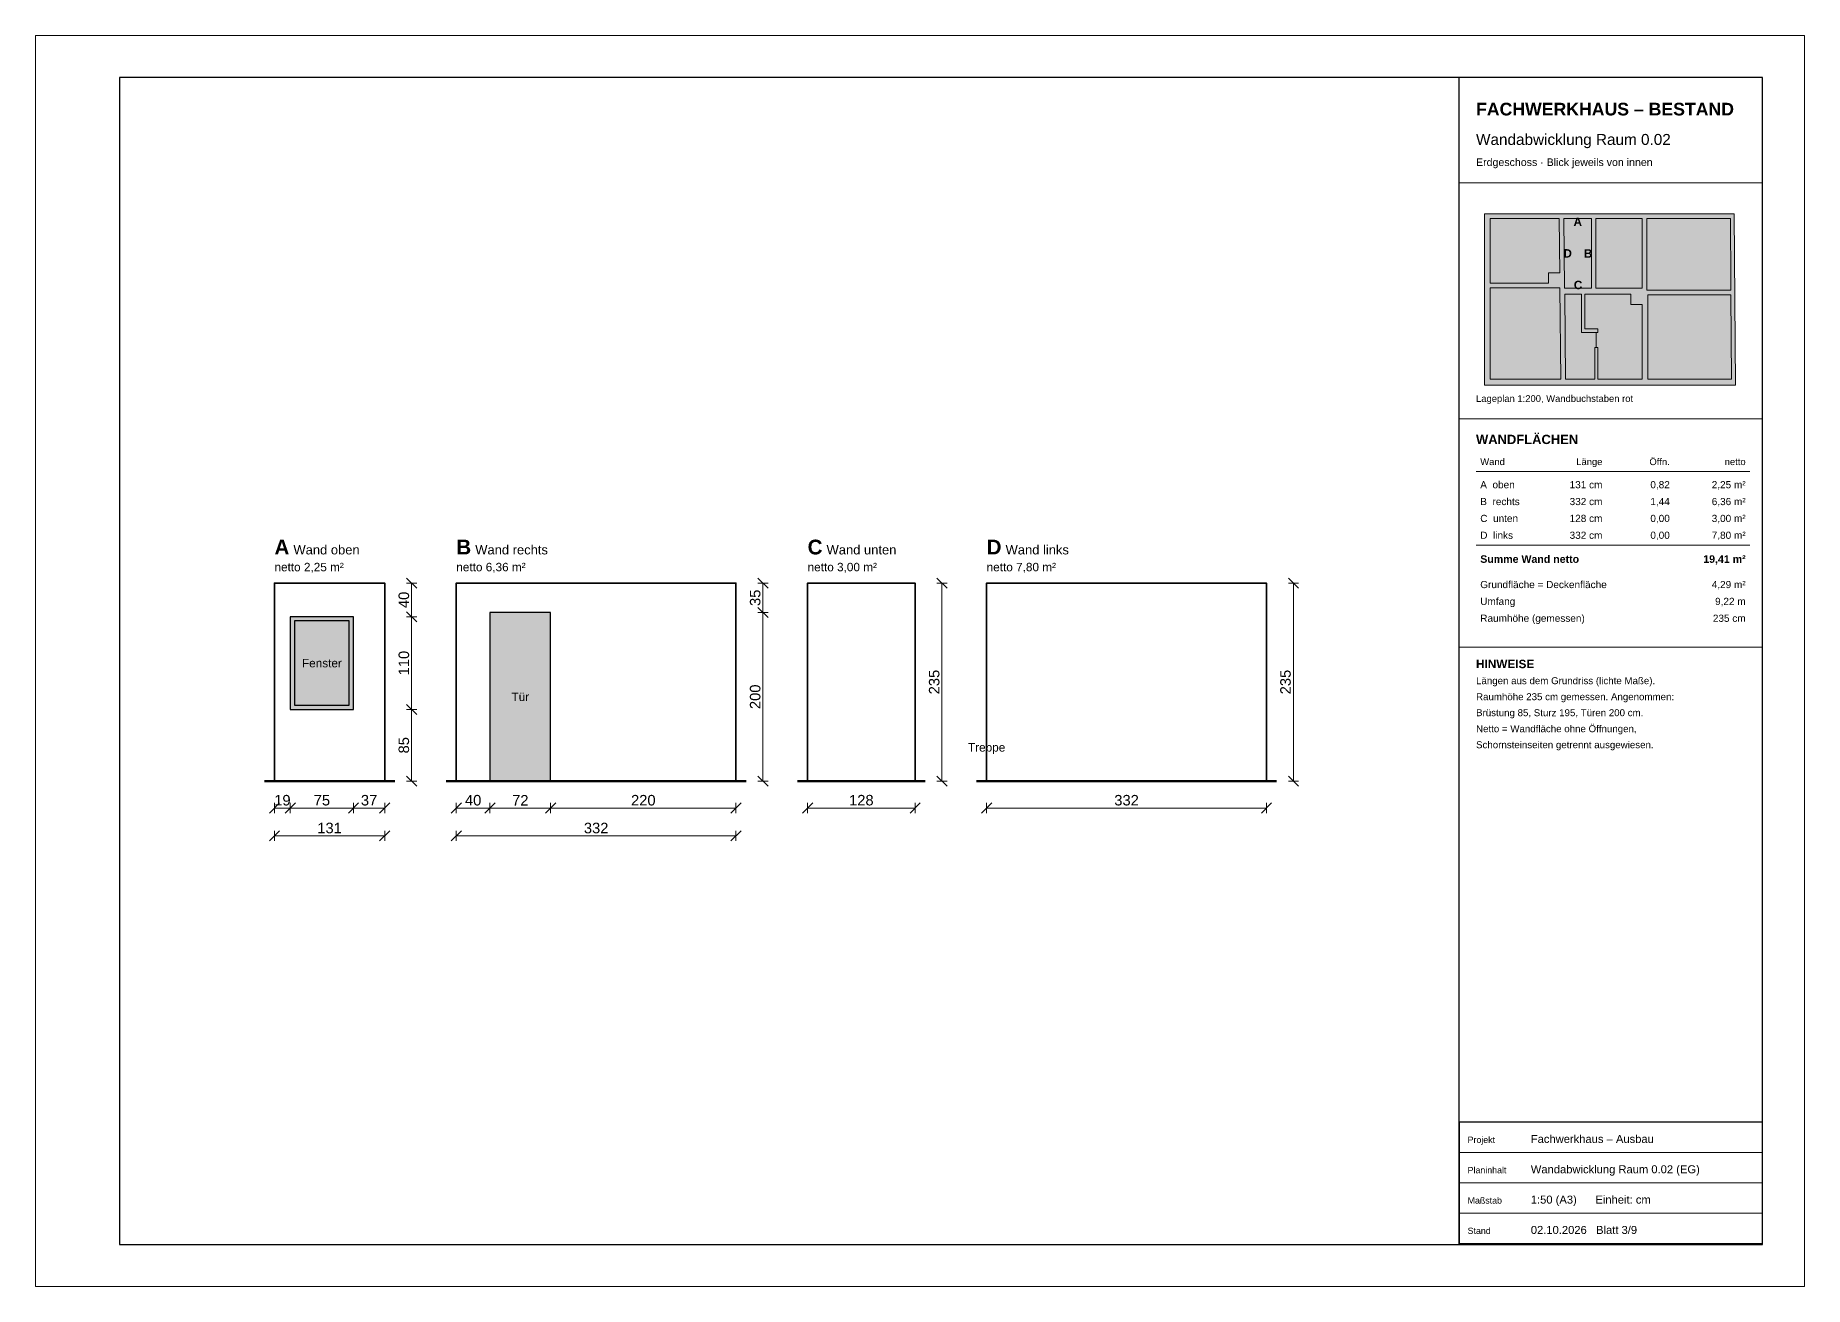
# Model space of a CAD drawing. Header units: centimetres. Extents: x 0 to 18200, y 0 to 1485.
# Drawn here: x 2300 to 4400, y 0 to 1485 of the extents above; entities that cross this region are included whole.
import ezdxf
from ezdxf.enums import TextEntityAlignment as Align

# ---------------------------------------------------------------- set-up
doc = ezdxf.new("R2010")
doc.units = ezdxf.units.CM
for name, color, linetype, lineweight in [('ABW_BODEN', 7, 'Continuous', 50), ('ABW_OEFFNUNG', 7, 'Continuous', 25), ('ABW_TEXT', 7, 'Continuous', 18), ('ABW_TREPPE', 7, 'Continuous', 25), ('ABW_WAND', 7, 'Continuous', 35), ('BEMASSUNG', 7, 'Continuous', 18), ('FENSTER', 7, 'Continuous', 25), ('PLANKOPF', 7, 'Continuous', 25), ('PLANKOPF_DUENN', 7, 'Continuous', 13), ('WAND_FUELLUNG', 8, 'Continuous', 0)]:
    doc.layers.add(name, color=color, linetype=linetype, lineweight=lineweight)
doc.styles.add('PLAN', font='arial.ttf')
doc.styles.add('PLAN_FETT', font='arialbd.ttf')
doc.dimstyles.new('BESTAND_1_50', dxfattribs={"dimscale": 5, "dimtxt": 2.5, "dimasz": 1.5, "dimexe": 1.2, "dimexo": 0, "dimgap": 0.6, "dimtad": 1, "dimdec": 0, "dimtxsty": 'PLAN', "dimtsz": 1.2, "dimcen": 2.5, "dimclrd": 7, "dimclre": 7, "dimclrt": 7, "dimazin": 3, "dimtfac": 1, "dimtmove": 2, "dimatfit": 3, "dimlwd": 18, "dimlwe": 13})

msp = doc.modelspace()

# ---------------------------------------------------------------- hatches: boundary and pattern name
at = {"layer": 'ABW_OEFFNUNG', "true_color": 0xffffff}
h = msp.add_hatch(color=7, dxfattribs=at)
h.dxf.hatch_style = 1
h.paths.add_polyline_path([(2911.6, 600), (2911.6, 800), (2839.6, 800), (2839.6, 600)])
h = msp.add_hatch(color=7, dxfattribs=at)
h.dxf.hatch_style = 1
h.paths.add_polyline_path([(2677.6, 685), (2677.6, 795), (2602.6, 795), (2602.6, 685)])
at = {"layer": 'WAND_FUELLUNG', "true_color": 0xa0a0a0}
h = msp.add_hatch(color=7, dxfattribs=at)
h.dxf.hatch_style = 1
h.paths.add_polyline_path([(4020, 1070), (4317.8, 1070), (4316.5, 1273.2), (4020, 1273.2)])
at = {"layer": 'WAND_FUELLUNG', "true_color": 0xffffff}
h = msp.add_hatch(color=7, dxfattribs=at)
h.dxf.hatch_style = 1
h.paths.add_polyline_path([(4096, 1203.2), (4096, 1191), (4026.8, 1191), (4026.8, 1267.8), (4108.8, 1267.8), (4109.4, 1203.2)])
at = {"layer": 'WAND_FUELLUNG', "true_color": 0xf0c8be}
h = msp.add_hatch(color=7, dxfattribs=at)
h.dxf.hatch_style = 1
h.paths.add_polyline_path([(4115.1, 1184.8), (4114.3, 1267.8), (4147, 1267.8), (4147, 1184.8)])
at = {"layer": 'WAND_FUELLUNG', "true_color": 0xffffff}
h = msp.add_hatch(color=7, dxfattribs=at)
h.dxf.hatch_style = 1
h.paths.add_polyline_path([(4152, 1184.8), (4152, 1267.8), (4207.2, 1267.8), (4207.2, 1184.8)])
h = msp.add_hatch(color=7, dxfattribs=at)
h.dxf.hatch_style = 1
h.paths.add_polyline_path([(4312.5, 1191.9), (4312.5, 1182.8), (4214, 1182.8), (4212.8, 1182.8), (4212.8, 1267.8), (4312, 1267.8)])
h = msp.add_hatch(color=7, dxfattribs=at)
h.dxf.hatch_style = 1
h.paths.add_polyline_path([(4109.6, 1185.5), (4110.7, 1076.8), (4026.8, 1076.8), (4026.8, 1185.5)])
h = msp.add_hatch(color=7, dxfattribs=at)
h.dxf.hatch_style = 1
h.paths.add_polyline_path([(4150.8, 1114.5), (4150.8, 1076.8), (4116.2, 1076.8), (4115.2, 1178), (4135, 1178), (4135, 1136.8), (4135, 1132.5), (4139.2, 1132.5), (4152.6, 1132.5), (4152.6, 1114.5)])
h = msp.add_hatch(color=7, dxfattribs=at)
h.dxf.hatch_style = 1
h.paths.add_polyline_path([(4154.5, 1114.5), (4152.6, 1114.5), (4152.6, 1132.5), (4154.5, 1132.5), (4154.5, 1136.8), (4139.2, 1136.8), (4139.2, 1178), (4152.6, 1178), (4193.8, 1178), (4193.8, 1165.8), (4207, 1165.8), (4207, 1076.8), (4154.5, 1076.8)])
h = msp.add_hatch(color=7, dxfattribs=at)
h.dxf.hatch_style = 1
h.paths.add_polyline_path([(4313.2, 1076.8), (4214, 1076.8), (4214, 1177.2), (4312.6, 1177.2)])

# ---------------------------------------------------------------- linework, layer by layer
at = {"layer": 'ABW_BODEN'}
for p, q in [((2571.8, 600), (2726.6, 600)), ((2787.6, 600), (3143.6, 600)), ((3204.6, 600), (3356.1, 600)), ((3417.1, 600), (3773.2, 600))]:
    msp.add_line(p, q, dxfattribs=at)
at = {"layer": 'ABW_OEFFNUNG'}
for points in [[(2911.6, 600), (2911.6, 800), (2839.6, 800), (2839.6, 600)], [(2677.6, 685), (2677.6, 795), (2602.6, 795), (2602.6, 685)]]:
    msp.add_lwpolyline(points, close=True, dxfattribs=at)
at = {"layer": 'ABW_TREPPE'}
msp.add_lwpolyline([(3429.1, 600), (3429.1, 616.2), (3429.1, 616.2), (3429.1, 632.5), (3429.1, 632.5), (3429.1, 648.8), (3429.1, 648.8), (3429.1, 665), (3429.1, 665), (3429.1, 681.2), (3429.1, 681.2), (3429.1, 697.5), (3429.1, 697.5), (3429.1, 713.8), (3429.1, 713.8), (3429.1, 730), (3429.1, 730), (3429.1, 746.2), (3429.1, 746.2), (3429.1, 762.5), (3429.1, 762.5), (3429.1, 778.8), (3429.1, 778.8), (3429.1, 795), (3429.1, 795), (3429.1, 811.2), (3429.1, 811.2), (3429.1, 827.5), (3429.1, 827.5), (3429.1, 835), (3429.1, 835), (3429.1, 600)], dxfattribs=at)
at = {"layer": 'ABW_WAND'}
for points in [[(2714.6, 600), (2714.6, 835), (2583.8, 835), (2583.8, 600)], [(3131.6, 600), (3131.6, 835), (2799.6, 835), (2799.6, 600)], [(3344.1, 600), (3344.1, 835), (3216.6, 835), (3216.6, 600)], [(3761.2, 600), (3761.2, 835), (3429.1, 835), (3429.1, 600)]]:
    msp.add_lwpolyline(points, close=True, dxfattribs=at)
at = {"layer": 'FENSTER'}
msp.add_lwpolyline([(2672.6, 690), (2672.6, 790), (2607.6, 790), (2607.6, 690)], close=True, dxfattribs=at)
at = {"layer": 'PLANKOPF'}
msp.add_line((3990, 50), (3990, 1435), dxfattribs=at)
for points in [[(2400, 50), (4350, 50), (4350, 1435), (2400, 1435)], [(3990, 50), (4350, 50), (4350, 195), (3990, 195)]]:
    msp.add_lwpolyline(points, close=True, dxfattribs=at)
at = {"layer": 'PLANKOPF_DUENN'}
for p, q in [((3990, 1310), (4350, 1310)), ((3990, 1030), (4350, 1030)), ((4010, 967.5), (4335, 967.5)), ((4010, 880), (4335, 880)), ((3990, 759), (4350, 759)), ((3990, 159), (4350, 159)), ((3990, 123), (4350, 123)), ((3990, 87), (4350, 87)), ((3990, 51), (4350, 51))]:
    msp.add_line(p, q, dxfattribs=at)
for points in [[(2300, 0), (4400, 0), (4400, 1485), (2300, 1485)], [(4020, 1070), (4317.8, 1070), (4316.5, 1273.2), (4020, 1273.2)], [(4096, 1203.2), (4096, 1191), (4026.8, 1191), (4026.8, 1267.8), (4108.8, 1267.8), (4109.4, 1203.2)], [(4115.1, 1184.8), (4114.3, 1267.8), (4147, 1267.8), (4147, 1184.8)], [(4152, 1184.8), (4152, 1267.8), (4207.2, 1267.8), (4207.2, 1184.8)], [(4312.5, 1191.9), (4312.5, 1182.8), (4214, 1182.8), (4212.8, 1182.8), (4212.8, 1267.8), (4312, 1267.8)], [(4109.6, 1185.5), (4110.7, 1076.8), (4026.8, 1076.8), (4026.8, 1185.5)], [(4150.8, 1114.5), (4150.8, 1076.8), (4116.2, 1076.8), (4115.2, 1178), (4135, 1178), (4135, 1136.8), (4135, 1132.5), (4139.2, 1132.5), (4152.6, 1132.5), (4152.6, 1114.5)], [(4154.5, 1114.5), (4152.6, 1114.5), (4152.6, 1132.5), (4154.5, 1132.5), (4154.5, 1136.8), (4139.2, 1136.8), (4139.2, 1178), (4152.6, 1178), (4193.8, 1178), (4193.8, 1165.8), (4207, 1165.8), (4207, 1076.8), (4154.5, 1076.8)], [(4313.2, 1076.8), (4214, 1076.8), (4214, 1177.2), (4312.6, 1177.2)]]:
    msp.add_lwpolyline(points, close=True, dxfattribs=at)

# ---------------------------------------------------------------- texts
at = {"layer": 'ABW_TEXT'}
for s, height, style, p in [('A', 17.5, 'PLAN_FETT', (2583.8, 869)), ('B', 17.5, 'PLAN_FETT', (2799.6, 869)), ('C', 17.5, 'PLAN_FETT', (3216.6, 869)), ('D', 17.5, 'PLAN_FETT', (3429.1, 869)), ('Wand oben', 11, 'PLAN', (2606.3, 869)), ('Wand rechts', 11, 'PLAN', (2822.1, 869)), ('Wand unten', 11, 'PLAN', (3239.1, 869)), ('Wand links', 11, 'PLAN', (3451.6, 869)), ('netto 2,25 m²', 10, 'PLAN', (2583.8, 849)), ('netto 6,36 m²', 10, 'PLAN', (2799.6, 849)), ('netto 3,00 m²', 10, 'PLAN', (3216.6, 849)), ('netto 7,80 m²', 10, 'PLAN', (3429.1, 849))]:
    msp.add_text(s, height=height, dxfattribs=dict(at, style=style)).set_placement(p)
at = {"layer": 'ABW_TEXT', "style": 'PLAN'}
for s, p in [('Fenster', (2640.1, 740)), ('Tür', (2875.6, 700)), ('Treppe', (3429.1, 640))]:
    msp.add_text(s, height=10, dxfattribs=at).set_placement(p, align=Align.MIDDLE_CENTER)
at = {"layer": 'PLANKOPF'}
for s, height, style, p in [('FACHWERKHAUS – BESTAND', 15, 'PLAN_FETT', (4010, 1390)), ('Wandabwicklung Raum 0.02', 13, 'PLAN', (4010, 1355)), ('Erdgeschoss · Blick jeweils von innen', 9, 'PLAN', (4010, 1330)), ('Lageplan 1:200, Wandbuchstaben rot', 8, 'PLAN', (4010, 1050)), ('WANDFLÄCHEN', 11, 'PLAN_FETT', (4010, 1000)), ('Wand', 8, 'PLAN', (4015, 975)), ('A  oben', 8.5, 'PLAN', (4015, 947.5)), ('B  rechts', 8.5, 'PLAN', (4015, 927.5)), ('C  unten', 8.5, 'PLAN', (4015, 907.5)), ('D  links', 8.5, 'PLAN', (4015, 887.5)), ('Summe Wand netto', 9, 'PLAN_FETT', (4015, 859)), ('Grundfläche = Deckenfläche', 8.5, 'PLAN', (4015, 829)), ('Umfang', 8.5, 'PLAN', (4015, 809)), ('Raumhöhe (gemessen)', 8.5, 'PLAN', (4015, 789)), ('HINWEISE', 10, 'PLAN_FETT', (4010, 734)), ('Längen aus dem Grundriss (lichte Maße).', 8.25, 'PLAN', (4010, 715)), ('Raumhöhe 235 cm gemessen. Angenommen:', 8.25, 'PLAN', (4010, 696)), ('Brüstung 85, Sturz 195, Türen 200 cm.', 8.25, 'PLAN', (4010, 677)), ('Netto = Wandfläche ohne Öffnungen,', 8.25, 'PLAN', (4010, 658)), ('Schornsteinseiten getrennt ausgewiesen.', 8.25, 'PLAN', (4010, 639)), ('Projekt', 7.5, 'PLAN', (4000, 170.5)), ('Fachwerkhaus – Ausbau', 9.5, 'PLAN', (4075, 170.5)), ('Planinhalt', 7.5, 'PLAN', (4000, 134.5)), ('Wandabwicklung Raum 0.02 (EG)', 9.5, 'PLAN', (4075, 134.5)), ('Maßstab', 7.5, 'PLAN', (4000, 98.5)), ('1:50 (A3)      Einheit: cm', 9.5, 'PLAN', (4075, 98.5)), ('Stand', 7.5, 'PLAN', (4000, 62.5)), ('02.10.2026   Blatt 3/9', 9.5, 'PLAN', (4075, 62.5))]:
    msp.add_text(s, height=height, dxfattribs=dict(at, style=style)).set_placement(p)
at = {"layer": 'PLANKOPF', "true_color": 0xc81e1e, "style": 'PLAN_FETT'}
for s, p in [('A', (4130.7, 1263.8)), ('D', (4118.7, 1226.3)), ('B', (4143, 1226.2)), ('C', (4131.1, 1188.8))]:
    msp.add_text(s, height=10, dxfattribs=at).set_placement(p, align=Align.MIDDLE_CENTER)
at = {"layer": 'PLANKOPF'}
for s, height, style, p in [('Länge', 8, 'PLAN', (4160, 975)), ('Öffn.', 8, 'PLAN', (4240, 975)), ('netto', 8, 'PLAN', (4330, 975)), ('131 cm', 8.5, 'PLAN', (4160, 947.5)), ('0,82', 8.5, 'PLAN', (4240, 947.5)), ('2,25 m²', 8.5, 'PLAN', (4330, 947.5)), ('332 cm', 8.5, 'PLAN', (4160, 927.5)), ('1,44', 8.5, 'PLAN', (4240, 927.5)), ('6,36 m²', 8.5, 'PLAN', (4330, 927.5)), ('128 cm', 8.5, 'PLAN', (4160, 907.5)), ('0,00', 8.5, 'PLAN', (4240, 907.5)), ('3,00 m²', 8.5, 'PLAN', (4330, 907.5)), ('332 cm', 8.5, 'PLAN', (4160, 887.5)), ('0,00', 8.5, 'PLAN', (4240, 887.5)), ('7,80 m²', 8.5, 'PLAN', (4330, 887.5)), ('19,41 m²', 9, 'PLAN_FETT', (4330, 859)), ('4,29 m²', 8.5, 'PLAN', (4330, 829)), ('9,22 m', 8.5, 'PLAN', (4330, 809)), ('235 cm', 8.5, 'PLAN', (4330, 789))]:
    msp.add_text(s, height=height, dxfattribs=dict(at, style=style)).set_placement(p, align=Align.RIGHT)

# ---------------------------------------------------------------- dimensions: what is measured, and where the dimension line sits
at = {"layer": 'BEMASSUNG'}
for base, p1, p2, location in [((2746.6, 795), (2752.6, 795), (2752.6, 835), (2737.4, 815)), ((3163.6, 800), (3169.6, 800), (3169.6, 835), (3154.4, 817.5)), ((3376.1, 600), (3382.1, 600), (3382.1, 835), (3366.9, 717.5)), ((3793.2, 600), (3799.2, 600), (3799.2, 835), (3783.9, 717.5)), ((2746.6, 685), (2752.6, 685), (2752.6, 795), (2737.4, 740)), ((3163.6, 600), (3169.6, 600), (3169.6, 800), (3154.4, 700)), ((2746.6, 600), (2752.6, 600), (2752.6, 685), (2737.4, 642.5))]:
    msp.add_linear_dim(base=base, p1=p1, p2=p2, angle=90, location=location, dimstyle='BESTAND_1_50', override={"dimtmove": 2}, dxfattribs=at).render()
for base, p1, p2, location in [((2583.8, 568), (2583.8, 562), (2602.6, 562), (2593.2, 577.2)), ((2602.6, 568), (2602.6, 562), (2677.6, 562), (2640.1, 577.2)), ((2677.6, 568), (2677.6, 562), (2714.6, 562), (2696.1, 577.2)), ((2799.6, 568), (2799.6, 562), (2839.6, 562), (2819.6, 577.2)), ((2839.6, 568), (2839.6, 562), (2911.6, 562), (2875.6, 577.2)), ((2911.6, 568), (2911.6, 562), (3131.6, 562), (3021.6, 577.2)), ((3216.6254, 568), (3216.6254, 562), (3344.142, 562), (3280.3837, 577.25)), ((3429.1, 568), (3429.1, 562), (3761.2, 562), (3595.2, 577.2)), ((2583.8, 535), (2583.8, 529), (2714.6, 529), (2649.2, 544.2)), ((2799.6, 535), (2799.6, 529), (3131.6, 529), (2965.6, 544.2))]:
    msp.add_linear_dim(base=base, p1=p1, p2=p2, location=location, dimstyle='BESTAND_1_50', override={"dimtmove": 2}, dxfattribs=at).render()

doc.saveas('drawing.dxf')
